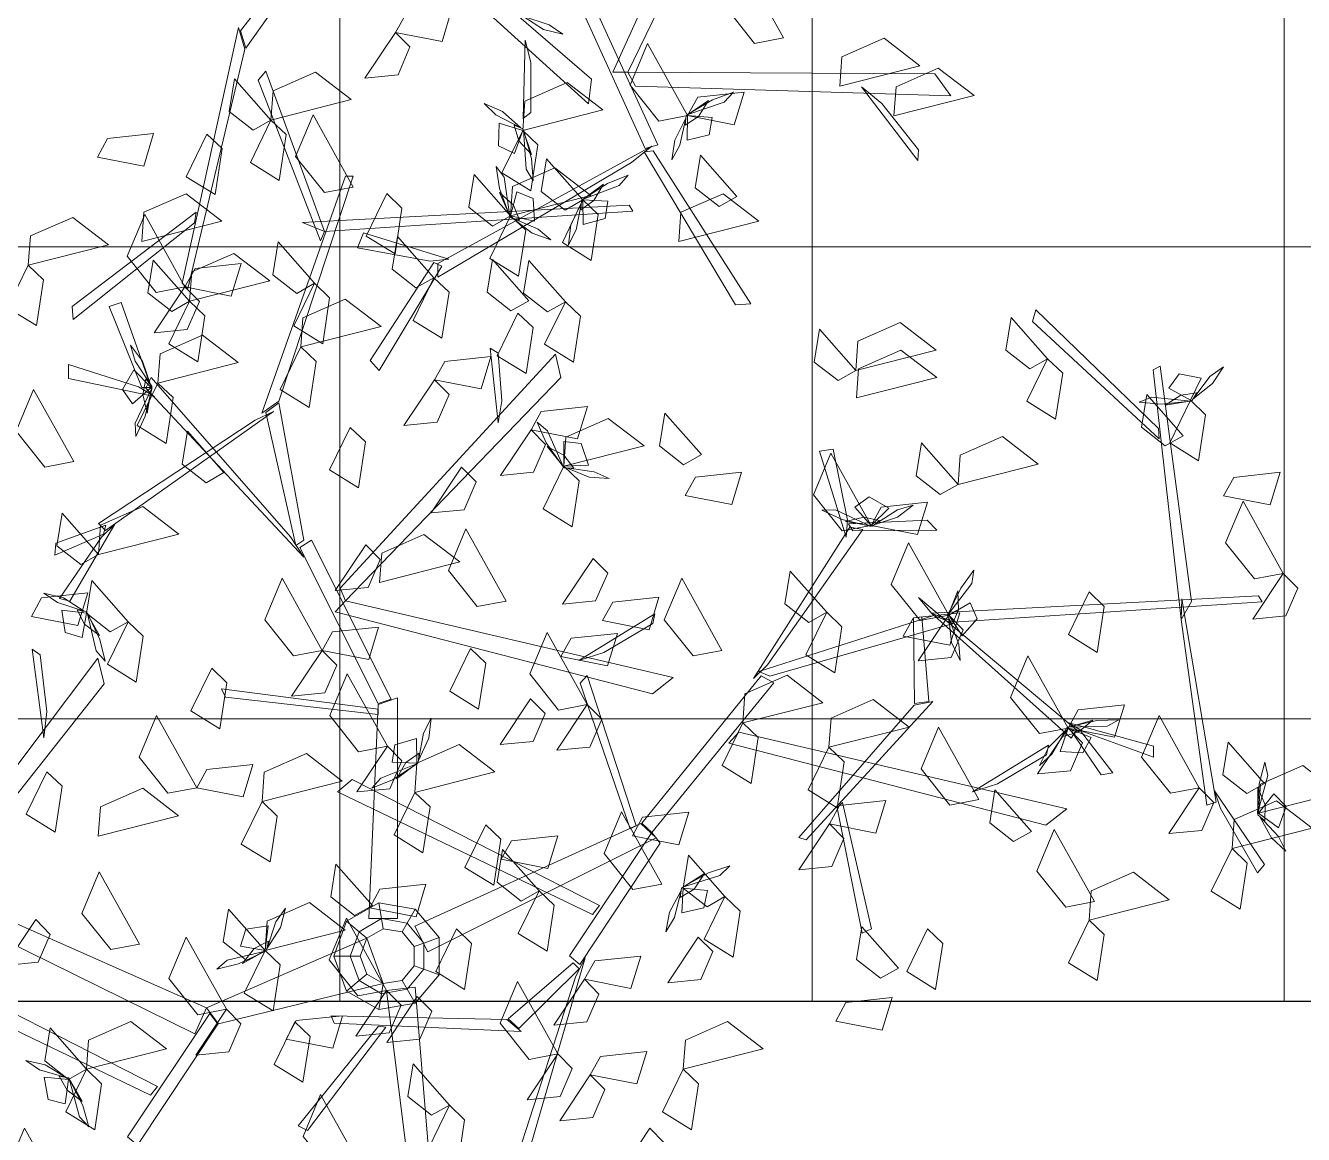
# Model space of a CAD drawing. Header units: inches. Extents: x 20.7 to 35, y 8 to 22.
# Drawn here: x 26.021 to 27.036, y 8.767 to 9.647 of the extents above; entities that cross this region are included whole.
import ezdxf

# ---------------------------------------------------------------- set-up
doc = ezdxf.new("R2010")
doc.units = ezdxf.units.IN
doc.header["$MEASUREMENT"] = 0
doc.layers.add('6', color=251, linetype='Continuous')
doc.layers.add('HATCH A1 1 50', color=9, linetype='Continuous', lineweight=0)
doc.layers.add('TREE 1AB 1 50', color=9, linetype='Continuous', lineweight=5, transparency=0.6)

msp = doc.modelspace()

# ---------------------------------------------------------------- hatches: boundary and pattern name
at = {"layer": 'HATCH A1 1 50'}
h = msp.add_hatch(dxfattribs=at)
h.set_pattern_fill('ANSI37', color=256, scale=3, angle=45, style=0)
h.set_pattern_definition([(90, (-176.9799, -4.40344), (-0.375, 6e-17), []), (180, (-176.9799, -4.40344), (-6e-17, -0.375), [])])
h.paths.add_polyline_path([(29.4196, 12.7596), (28.7196, 12.7596), (26.6196, 12.7596), (25.9196, 12.7596), (25.9196, 8.8726), (29.7196, 8.8726), (30.0196, 8.8726), (34.5696, 8.8726), (34.5696, 10.7596), (33.1068, 10.7596), (33.1068, 10.7096), (31.6038, 10.7096), (31.6038, 10.7596), (29.7196, 10.7596), (29.4196, 10.7596)])

# ---------------------------------------------------------------- linework, layer by layer
at = {"layer": '6'}
msp.add_line((25.9196, 8.8726), (29.7196, 8.8726), dxfattribs=at)
at = {"layer": 'TREE 1AB 1 50', "linetype": 'Continuous'}
for points in [[(26.4872, 9.6104, 0.1392), (26.5802, 9.8161, 0.2185), (26.6004, 9.8191, 0.224), (26.4991, 9.6104, 0.1419)], [(26.2838, 9.7659, 0.0836), (26.4701, 9.6048, 0.1457), (26.4678, 9.5853, 0.1519), (26.2806, 9.755, 0.087)], [(26.2524, 9.7215, 0.0971), (26.1915, 9.6432, 0.1757), (26.1957, 9.6295, 0.1802), (26.2552, 9.7137, 0.0994)], [(26.4478, 9.6924, 0.1246), (26.5127, 9.5499, 0.1482), (26.5229, 9.5527, 0.1508), (26.4565, 9.6979, 0.1267)], [(26.5997, 9.6333, 0.1203), (26.5768, 9.662, 0.1172), (26.5907, 9.695, 0.1191), (26.6226, 9.6377, 0.1234)], [(26.3226, 9.6566, 0.2169), (26.3593, 9.6606, 0.2193), (26.3515, 9.6348, 0.2039), (26.3146, 9.642, 0.2082)], [(26.432, 9.6443, 0.1529), (26.4474, 9.6405, 0.1491), (26.4366, 9.648, 0.1419), (26.4156, 9.6548, 0.144)], [(26.1898, 9.6458, 0.1763), (26.1451, 9.4427, 0.2658), (26.1496, 9.4385, 0.2652), (26.1948, 9.6288, 0.1798)], [(26.326, 9.6304, 0.1412), (26.3165, 9.6082, 0.1348), (26.2902, 9.6056, 0.1341), (26.3146, 9.642, 0.1446)], [(26.4175, 9.6357, 0.1308), (26.416, 9.5736, 0.165), (26.4219, 9.5784, 0.1628), (26.422, 9.6181, 0.1409)], [(26.5236, 9.5715, 0.2179), (26.5008, 9.6002, 0.2148), (26.5146, 9.6333, 0.2167), (26.5465, 9.5759, 0.2209)], [(26.669, 9.6225, 0.1924), (26.7026, 9.6373, 0.1894), (26.731, 9.6155, 0.1912), (26.6673, 9.5993, 0.1955)], [(26.712, 9.5988, 0.1924), (26.7456, 9.6136, 0.1894), (26.774, 9.5918, 0.1912), (26.7104, 9.5756, 0.1955)], [(26.2014, 9.5643, 0.1921), (26.1825, 9.5792, 0.1857), (26.1867, 9.6052, 0.185), (26.2156, 9.5724, 0.1955)], [(26.255, 9.4765, 0.2666), (26.2053, 9.604, 0.3304), (26.2115, 9.6113, 0.334), (26.2581, 9.4838, 0.2703)], [(26.2173, 9.5956, 0.1924), (26.2509, 9.6104, 0.1894), (26.2793, 9.5886, 0.1912), (26.2156, 9.5724, 0.1955)], [(26.4171, 9.5875, 0.1245), (26.4507, 9.6022, 0.1215), (26.4791, 9.5804, 0.1233), (26.4155, 9.5642, 0.1276)], [(26.4991, 9.6104, 0.1419), (26.7428, 9.609, 0.2067), (26.7556, 9.5916, 0.2108), (26.505, 9.5994, 0.144)], [(26.5663, 9.5885, 0.1511), (26.583, 9.5945, 0.1486), (26.5756, 9.5867, 0.1403), (26.546, 9.5764, 0.1452)], [(26.5546, 9.5905, 0.1533), (26.5913, 9.5945, 0.1556), (26.5834, 9.5687, 0.1402), (26.5465, 9.5759, 0.1446)], [(26.6847, 9.5987, 0.1897), (26.7294, 9.5403, 0.2178), (26.7298, 9.5488, 0.2166), (26.7007, 9.5855, 0.1985)], [(26.3995, 9.5792, 0.2802), (26.385, 9.5856, 0.2764), (26.3943, 9.5764, 0.2692), (26.4139, 9.5661, 0.2713)], [(26.5445, 9.5683, 0.1585), (26.5552, 9.5752, 0.1657), (26.5632, 9.5879, 0.1557), (26.5453, 9.5757, 0.1452)], [(26.2277, 9.5609, 0.183), (26.2221, 9.5244, 0.1853), (26.1992, 9.5386, 0.1699), (26.2156, 9.5724, 0.1743)], [(26.258, 9.5148, 0.2179), (26.2351, 9.5435, 0.2148), (26.249, 9.5765, 0.2167), (26.2809, 9.5192, 0.2209)], [(26.5363, 9.5565, 0.1529), (26.5339, 9.5409, 0.1491), (26.5404, 9.5523, 0.1419), (26.5451, 9.5739, 0.144)], [(26.5461, 9.5563, 0.1364), (26.5635, 9.5607, 0.131), (26.5661, 9.5745, 0.1358), (26.5465, 9.5759, 0.1446)], [(26.0857, 9.5576, 0.2769), (26.1224, 9.5616, 0.2793), (26.1146, 9.5358, 0.2639), (26.0777, 9.543, 0.2682)], [(26.1768, 9.5497, 0.2042), (26.1712, 9.5132, 0.2066), (26.1483, 9.5274, 0.1912), (26.1647, 9.5612, 0.1955)], [(26.3967, 9.5699, 0.2637), (26.3964, 9.5519, 0.2583), (26.4089, 9.5457, 0.2631), (26.4155, 9.5642, 0.2719)], [(26.4275, 9.5527, 0.2806), (26.422, 9.5162, 0.2829), (26.399, 9.5304, 0.2675), (26.4155, 9.5642, 0.2719)], [(26.4087, 9.5682, 0.2858), (26.4125, 9.556, 0.293), (26.4226, 9.545, 0.283), (26.4156, 9.5654, 0.2725)], [(26.4224, 9.5418, 0.2784), (26.4237, 9.5241, 0.2759), (26.4182, 9.5333, 0.2676), (26.4161, 9.5646, 0.2725)], [(26.5181, 9.5517, 0.1457), (26.348, 9.4584, 0.1805), (26.3481, 9.4477, 0.182), (26.502, 9.5386, 0.1496)], [(26.4492, 9.5008, 0.2133), (26.4303, 9.5156, 0.2069), (26.4345, 9.5417, 0.2062), (26.4634, 9.5089, 0.2167)], [(26.5121, 9.5471, 0.147), (26.5845, 9.4257, 0.2074), (26.5968, 9.4263, 0.2133), (26.5191, 9.5479, 0.1502)], [(26.5715, 9.5036, 0.3303), (26.5525, 9.5185, 0.3239), (26.5567, 9.5446, 0.3231), (26.5857, 9.5117, 0.3336)], [(26.3972, 9.5181, 0.202), (26.3945, 9.5356, 0.1995), (26.4007, 9.5269, 0.1912), (26.4052, 9.4959, 0.1961)], [(26.4075, 9.5196, 0.1924), (26.441, 9.5343, 0.1894), (26.4695, 9.5125, 0.1912), (26.4058, 9.4963, 0.1955)], [(26.2084, 9.3395, 0.1981), (26.2747, 9.5278, 0.2923), (26.2809, 9.5278, 0.2923), (26.2219, 9.349, 0.2029)], [(26.3916, 9.4882, 0.1921), (26.3727, 9.5031, 0.1857), (26.3769, 9.5291, 0.185), (26.4058, 9.4963, 0.1955)], [(26.4616, 9.5012, 0.1882), (26.4721, 9.5084, 0.1954), (26.4797, 9.5214, 0.1854), (26.4622, 9.5086, 0.1749)], [(26.4828, 9.5221, 0.1808), (26.4993, 9.5286, 0.1783), (26.4921, 9.5205, 0.17), (26.4629, 9.5094, 0.1749)], [(26.1146, 9.4991, 0.1924), (26.1482, 9.5138, 0.1894), (26.1766, 9.492, 0.1912), (26.113, 9.4758, 0.1955)], [(26.3196, 9.5025, 0.2302), (26.3141, 9.466, 0.2326), (26.2911, 9.4802, 0.2172), (26.3076, 9.514, 0.2215)], [(26.4129, 9.4929, 0.2094), (26.4081, 9.5047, 0.2166), (26.3972, 9.5149, 0.2066), (26.4058, 9.4951, 0.1961)], [(26.425, 9.4921, 0.1873), (26.4239, 9.5101, 0.1819), (26.4109, 9.5153, 0.1867), (26.4058, 9.4963, 0.1955)], [(26.5411, 9.4991, 0.1924), (26.5747, 9.5138, 0.1894), (26.6031, 9.492, 0.1912), (26.5395, 9.4758, 0.1955)], [(26.2405, 9.491, 0.2703), (26.5002, 9.5048, 0.3141), (26.503, 9.4999, 0.3127), (26.2581, 9.4838, 0.2703)], [(26.4755, 9.4973, 0.183), (26.4699, 9.4608, 0.1853), (26.447, 9.475, 0.1699), (26.4634, 9.5089, 0.1743)], [(26.4538, 9.4892, 0.1826), (26.452, 9.4734, 0.1788), (26.458, 9.4851, 0.1716), (26.4621, 9.5068, 0.1737)], [(26.4636, 9.4893, 0.1661), (26.4809, 9.4942, 0.1607), (26.483, 9.508, 0.1655), (26.4634, 9.5089, 0.1743)], [(26.0245, 9.4803, 0.2609), (26.0581, 9.4951, 0.2578), (26.0865, 9.4733, 0.2597), (26.0228, 9.4571, 0.264)], [(26.1561, 9.4991, 0.2416), (26.0578, 9.4244, 0.3118), (26.0586, 9.4141, 0.3149), (26.1548, 9.4908, 0.245)], [(26.1243, 9.4355, 0.1415), (26.1014, 9.4642, 0.1384), (26.1153, 9.4973, 0.1403), (26.1472, 9.4399, 0.1446)], [(26.4179, 9.4848, 0.2042), (26.4123, 9.4483, 0.2066), (26.3894, 9.4625, 0.1912), (26.4058, 9.4963, 0.1955)], [(26.4229, 9.4826, 0.2039), (26.4379, 9.4773, 0.2), (26.4279, 9.4858, 0.1928), (26.4075, 9.4945, 0.195)], [(26.3569, 9.4618, 0.1802), (26.2891, 9.4828, 0.1728), (26.2844, 9.471, 0.1751), (26.3421, 9.4602, 0.1799)], [(26.3307, 9.439, 0.1921), (26.3118, 9.4539, 0.1857), (26.316, 9.48, 0.185), (26.3449, 9.4471, 0.1955)], [(26.236, 9.4347, 0.1921), (26.217, 9.4495, 0.1857), (26.2212, 9.4756, 0.185), (26.2502, 9.4428, 0.1955)], [(26.1368, 9.4203, 0.2685), (26.1178, 9.4352, 0.2621), (26.122, 9.4612, 0.2614), (26.151, 9.4284, 0.2719)], [(26.1526, 9.4517, 0.1924), (26.1862, 9.4664, 0.1894), (26.2146, 9.4446, 0.1912), (26.151, 9.4284, 0.1955)], [(26.3449, 9.4593, 0.1803), (26.2943, 9.3815, 0.2266), (26.3015, 9.3735, 0.2282), (26.3514, 9.4564, 0.1799)], [(26.4061, 9.4208, 0.3303), (26.3872, 9.4357, 0.3239), (26.3914, 9.4617, 0.3231), (26.4203, 9.4289, 0.3336)], [(26.4352, 9.42, 0.2893), (26.4162, 9.4349, 0.2829), (26.4204, 9.4609, 0.2821), (26.4494, 9.4281, 0.2926)], [(26.0349, 9.4456, 0.2939), (26.0293, 9.4091, 0.2963), (26.0064, 9.4233, 0.2809), (26.0228, 9.4571, 0.2852)], [(26.1553, 9.4545, 0.1533), (26.192, 9.4585, 0.1556), (26.1841, 9.4326, 0.1402), (26.1472, 9.4399, 0.1446)], [(26.1587, 9.4282, 0.1412), (26.1491, 9.4061, 0.1348), (26.1229, 9.4035, 0.1341), (26.1472, 9.4399, 0.1446)], [(26.2622, 9.4312, 0.2678), (26.2567, 9.3947, 0.2702), (26.2337, 9.4089, 0.2548), (26.2502, 9.4428, 0.2591)], [(26.357, 9.4356, 0.2042), (26.3514, 9.3991, 0.2066), (26.3285, 9.4133, 0.1912), (26.3449, 9.4471, 0.1955)], [(26.241, 9.4154, 0.2688), (26.2746, 9.4302, 0.2657), (26.303, 9.4084, 0.2676), (26.2393, 9.3922, 0.2719)], [(26.1131, 9.36, 0.167), (26.0872, 9.4242, 0.2227), (26.0965, 9.4274, 0.2254), (26.1203, 9.36, 0.167)], [(26.1631, 9.4169, 0.2806), (26.1575, 9.3804, 0.2829), (26.1345, 9.3946, 0.2675), (26.151, 9.4284, 0.2719)], [(26.4237, 9.4075, 0.183), (26.4182, 9.371, 0.1853), (26.3952, 9.3852, 0.1699), (26.4117, 9.4191, 0.1743)], [(26.4614, 9.4166, 0.2504), (26.4559, 9.3801, 0.2528), (26.4329, 9.3943, 0.2374), (26.4494, 9.4281, 0.2417)], [(26.9209, 9.3193, 0.204), (26.8205, 9.4124, 0.2678), (26.823, 9.4217, 0.2714), (26.9205, 9.3273, 0.2077)], [(26.6818, 9.3967, 0.2136), (26.7154, 9.4115, 0.2106), (26.7438, 9.3896, 0.2124), (26.6802, 9.3735, 0.2167)], [(26.8182, 9.3747, 0.1709), (26.7992, 9.3896, 0.1645), (26.8034, 9.4156, 0.1638), (26.8324, 9.3828, 0.1743)], [(26.1275, 9.3867, 0.2136), (26.1611, 9.4015, 0.2106), (26.1895, 9.3797, 0.2124), (26.1258, 9.3635, 0.2167)], [(26.666, 9.3654, 0.2133), (26.647, 9.3802, 0.2069), (26.6512, 9.4063, 0.2062), (26.6802, 9.3735, 0.2167)], [(26.1136, 9.3809, 0.1754), (26.1041, 9.3935, 0.1716), (26.1077, 9.3809, 0.1644), (26.1199, 9.3624, 0.1665)], [(26.2514, 9.3806, 0.2254), (26.2458, 9.3442, 0.2278), (26.2229, 9.3584, 0.2124), (26.2393, 9.3922, 0.2167)], [(26.3959, 9.332, 0.1557), (26.3897, 9.3913, 0.191), (26.3959, 9.3873, 0.1886), (26.399, 9.3493, 0.166)], [(26.6823, 9.3749, 0.3306), (26.7159, 9.3897, 0.3275), (26.7443, 9.3678, 0.3294), (26.6807, 9.3517, 0.3336)], [(26.123, 9.3528, 0.1666), (26.0549, 9.3671, 0.1564), (26.0549, 9.3781, 0.1603), (26.1104, 9.3606, 0.1665)], [(26.2747, 9.1905, 0.1082), (26.4457, 9.3678, 0.1703), (26.4415, 9.3865, 0.1769), (26.2706, 9.2006, 0.1118)], [(26.3536, 9.3807, 0.3184), (26.3903, 9.3847, 0.3207), (26.3824, 9.3589, 0.3054), (26.3455, 9.3661, 0.3097)], [(26.8444, 9.3713, 0.2042), (26.8388, 9.3348, 0.2066), (26.8159, 9.349, 0.1912), (26.8324, 9.3828, 0.1955)], [(26.1067, 9.374, 0.1589), (26.0976, 9.3585, 0.1535), (26.1056, 9.347, 0.1583), (26.1203, 9.36, 0.167)], [(26.2416, 9.2253, 0.1204), (26.1162, 9.3594, 0.1673), (26.1203, 9.3678, 0.1703), (26.2312, 9.2414, 0.126)], [(26.9386, 9.1757, 0.1355), (26.9162, 9.3741, 0.2297), (26.9218, 9.3768, 0.2297), (26.9466, 9.1901, 0.1403)], [(26.9545, 9.3674, 0.1873), (26.9368, 9.3707, 0.1819), (26.9287, 9.3593, 0.1867), (26.9458, 9.3498, 0.1955)], [(26.9633, 9.3631, 0.2039), (26.972, 9.3763, 0.2), (26.9613, 9.3686, 0.1928), (26.948, 9.351, 0.195)], [(26.0361, 9.2967, 0.2524), (26.0132, 9.3254, 0.2494), (26.027, 9.3584, 0.2512), (26.059, 9.3011, 0.2555)], [(26.1156, 9.3371, 0.1736), (26.1082, 9.321, 0.171), (26.1078, 9.3317, 0.1628), (26.1211, 9.36, 0.1677)], [(26.1379, 9.352, 0.2593), (26.1323, 9.3155, 0.2617), (26.1094, 9.3297, 0.2463), (26.1258, 9.3635, 0.2507)], [(26.1163, 9.3668, 0.181), (26.1138, 9.3543, 0.1882), (26.1173, 9.3397, 0.1782), (26.121, 9.3611, 0.1677)], [(26.357, 9.3545, 0.3063), (26.3475, 9.3323, 0.2999), (26.3212, 9.3297, 0.2992), (26.3455, 9.3661, 0.3097)], [(26.2353, 9.2344, 0.1223), (26.2115, 9.3402, 0.1978), (26.2219, 9.3479, 0.2034), (26.2416, 9.2386, 0.1253)], [(26.9226, 9.3466, 0.202), (26.905, 9.3482, 0.1995), (26.915, 9.3522, 0.1912), (26.9461, 9.3491, 0.1961)], [(26.9259, 9.3135, 0.2412), (26.907, 9.3284, 0.2348), (26.9112, 9.3545, 0.234), (26.9401, 9.3216, 0.2445)], [(26.9509, 9.3558, 0.2094), (26.9383, 9.354, 0.2166), (26.9257, 9.3459, 0.2066), (26.947, 9.3495, 0.1961)], [(26.9579, 9.3382, 0.2042), (26.9523, 9.3017, 0.2066), (26.9294, 9.316, 0.1912), (26.9458, 9.3498, 0.1955)], [(26.2177, 9.3408, 0.1954), (26.0841, 9.2463, 0.2581), (26.0787, 9.252, 0.262), (26.2029, 9.334, 0.2029)], [(26.4303, 9.341, 0.1533), (26.467, 9.345, 0.1556), (26.4591, 9.3191, 0.1402), (26.4222, 9.3264, 0.1446)], [(26.5432, 9.2986, 0.2685), (26.5242, 9.3135, 0.2621), (26.5284, 9.3396, 0.2614), (26.5574, 9.3067, 0.2719)], [(26.2906, 9.3168, 0.3395), (26.285, 9.2803, 0.3419), (26.2621, 9.2945, 0.3265), (26.2785, 9.3283, 0.3308)], [(26.4341, 9.3161, 0.2784), (26.4269, 9.3323, 0.2759), (26.4352, 9.3255, 0.2676), (26.4478, 9.2968, 0.2725)], [(26.4499, 9.3206, 0.2688), (26.4835, 9.3354, 0.2657), (26.5119, 9.3136, 0.2676), (26.4482, 9.2974, 0.2719)], [(26.164, 9.2843, 0.2133), (26.1451, 9.2992, 0.2069), (26.1492, 9.3252, 0.2062), (26.1782, 9.2924, 0.2167)], [(26.4337, 9.3148, 0.1412), (26.4241, 9.2926, 0.1348), (26.3979, 9.29, 0.1341), (26.4222, 9.3264, 0.1446)], [(26.7629, 9.3063, 0.2136), (26.7965, 9.3211, 0.2106), (26.8249, 9.2992, 0.2124), (26.7613, 9.283, 0.2167)], [(26.456, 9.296, 0.2858), (26.4482, 9.3061, 0.293), (26.435, 9.313, 0.283), (26.4486, 9.2962, 0.2725)], [(26.4678, 9.2984, 0.2637), (26.462, 9.3155, 0.2583), (26.4481, 9.317, 0.2631), (26.4482, 9.2974, 0.2719)], [(26.6693, 9.246, 0.1203), (26.6464, 9.2746, 0.1172), (26.6603, 9.3077, 0.1191), (26.6922, 9.2503, 0.1234)], [(26.6724, 9.2412, 0.1033), (26.6513, 9.3093, 0.1099), (26.6622, 9.3111, 0.1138), (26.6735, 9.2547, 0.1063)], [(26.7471, 9.2749, 0.1709), (26.7281, 9.2898, 0.1645), (26.7323, 9.3159, 0.1638), (26.7613, 9.283, 0.1743)], [(26.4603, 9.2859, 0.2806), (26.4547, 9.2494, 0.2829), (26.4318, 9.2636, 0.2675), (26.4482, 9.2974, 0.2719)], [(26.3785, 9.2851, 0.1885), (26.3689, 9.2629, 0.1821), (26.3427, 9.2603, 0.1813), (26.367, 9.2967, 0.1918)], [(26.4684, 9.2887, 0.2802), (26.4842, 9.2876, 0.2764), (26.4723, 9.2931, 0.2692), (26.4503, 9.2961, 0.2713)], [(26.5527, 9.2888, 0.0425), (26.5894, 9.2928, 0.0449), (26.5815, 9.267, 0.0295), (26.5446, 9.2742, 0.0338)], [(26.9803, 9.2886, 0.1533), (27.017, 9.2926, 0.1556), (27.0091, 9.2668, 0.1402), (26.9722, 9.274, 0.1446)], [(26.7063, 9.264, 0.1152), (26.6907, 9.273, 0.1098), (26.6792, 9.265, 0.1146), (26.6922, 9.2503, 0.1234)], [(26.7003, 9.2649, 0.132), (26.737, 9.2689, 0.1344), (26.7291, 9.2431, 0.119), (26.6922, 9.2503, 0.1234)], [(26.7131, 9.257, 0.1317), (26.7257, 9.2666, 0.1279), (26.7131, 9.2629, 0.1207), (26.6947, 9.2508, 0.1228)], [(26.9967, 9.2079, 0.1415), (26.9738, 9.2366, 0.1384), (26.9877, 9.2697, 0.1403), (27.0196, 9.2123, 0.1446)], [(26.0645, 9.2193, 0.3303), (26.0455, 9.2342, 0.3239), (26.0497, 9.2602, 0.3231), (26.0787, 9.2274, 0.3336)], [(26.0803, 9.2506, 0.3306), (26.1139, 9.2654, 0.3275), (26.1423, 9.2436, 0.3294), (26.0787, 9.2274, 0.3336)], [(26.6693, 9.2551, 0.1299), (26.6532, 9.2625, 0.1274), (26.6639, 9.2629, 0.1191), (26.6922, 9.2496, 0.124)], [(26.699, 9.2544, 0.1373), (26.6865, 9.2569, 0.1445), (26.672, 9.2534, 0.1345), (26.6933, 9.2497, 0.124)], [(26.0826, 9.2435, 0.2579), (26.0438, 9.2268, 0.3199), (26.0446, 9.2363, 0.3229), (26.0844, 9.2505, 0.2579)], [(26.0916, 9.2514, 0.2565), (26.0559, 9.1903, 0.2485), (26.0475, 9.1925, 0.2537), (26.0811, 9.241, 0.2574)], [(26.3794, 9.1859, 0.3066), (26.3565, 9.2146, 0.3035), (26.3704, 9.2477, 0.3054), (26.4023, 9.1903, 0.3097)], [(26.5987, 9.1289, 0.0311), (26.6753, 9.2489, 0.1057), (26.6856, 9.2471, 0.1077), (26.61, 9.1397, 0.039)], [(26.6744, 9.2518, 0.1061), (26.7367, 9.2547, 0.1638), (26.7444, 9.2466, 0.1642), (26.6776, 9.2462, 0.1045)], [(26.3006, 9.109, 0.0797), (26.2385, 9.2329, 0.1231), (26.2478, 9.2388, 0.1252), (26.311, 9.1124, 0.0809)], [(26.3035, 9.2285, 0.2609), (26.3371, 9.2433, 0.2578), (26.3655, 9.2214, 0.2597), (26.3018, 9.2052, 0.264)], [(26.7311, 9.1749, 0.1415), (26.7082, 9.2035, 0.1384), (26.722, 9.2366, 0.1403), (26.754, 9.1792, 0.1446)], [(26.3024, 9.2233, 0.1885), (26.2929, 9.2012, 0.1821), (26.2666, 9.1986, 0.1813), (26.2909, 9.235, 0.1918)], [(26.483, 9.2126, 0.0811), (26.4734, 9.1904, 0.0747), (26.4472, 9.1878, 0.074), (26.4715, 9.2242, 0.0845)], [(26.0879, 9.1658, 0.2133), (26.069, 9.1807, 0.2069), (26.0732, 9.2067, 0.2062), (26.1021, 9.1739, 0.2167)], [(26.2334, 9.1468, 0.1415), (26.2106, 9.1755, 0.1384), (26.2244, 9.2085, 0.1403), (26.2563, 9.1512, 0.1446)], [(26.5509, 9.1468, 0.1627), (26.528, 9.1755, 0.1597), (26.5418, 9.2085, 0.1615), (26.5737, 9.1512, 0.1658)], [(26.6428, 9.1733, 0.3303), (26.6238, 9.1882, 0.3239), (26.628, 9.2142, 0.3231), (26.657, 9.1814, 0.3336)], [(26.7634, 9.2007, 0.1511), (26.7739, 9.2149, 0.1486), (26.7721, 9.2043, 0.1403), (26.7532, 9.1794, 0.1452)], [(27.0311, 9.2006, 0.1412), (27.0215, 9.1785, 0.1348), (26.9953, 9.1759, 0.1341), (27.0196, 9.2123, 0.1446)], [(26.0333, 9.1928, 0.2005), (26.07, 9.1968, 0.2029), (26.0622, 9.171, 0.1875), (26.0253, 9.1782, 0.1918)], [(26.0507, 9.1928, 0.2153), (26.0353, 9.1967, 0.2115), (26.0461, 9.1891, 0.2043), (26.0671, 9.1823, 0.2064)], [(26.7565, 9.1718, 0.1585), (26.7616, 9.1835, 0.1657), (26.7611, 9.1984, 0.1557), (26.7531, 9.1783, 0.1452)], [(26.8774, 9.1861, 0.2254), (26.8719, 9.1496, 0.2278), (26.8489, 9.1638, 0.2124), (26.8654, 9.1976, 0.2167)], [(26.2665, 9.1817, 0.1056), (26.5185, 9.1166, 0.1513), (26.5351, 9.1295, 0.1562), (26.2747, 9.1905, 0.1082)], [(26.487, 9.1895, 0.2084), (26.5237, 9.1934, 0.2108), (26.5159, 9.1676, 0.1954), (26.479, 9.1749, 0.1997)], [(26.7299, 9.1933, 0.0866), (26.8553, 9.0881, 0.1493), (26.8512, 9.0814, 0.1533), (26.7403, 9.1806, 0.0942)], [(26.7403, 9.1806, 0.0942), (27, 9.1944, 0.138), (27.0028, 9.1896, 0.1366), (26.7579, 9.1735, 0.0941)], [(26.7645, 9.1627, 0.1364), (26.7765, 9.1761, 0.131), (26.771, 9.1889, 0.1358), (26.754, 9.1792, 0.1446)], [(26.9389, 9.192, 0.128), (26.9664, 9.0307, 0.1907), (26.9589, 9.0283, 0.1946), (26.9386, 9.1757, 0.1355)], [(26.0495, 9.1831, 0.1988), (26.0522, 9.1653, 0.1934), (26.0656, 9.1614, 0.1982), (26.069, 9.1807, 0.2069)], [(26.0616, 9.1835, 0.2209), (26.0674, 9.1721, 0.2281), (26.0793, 9.163, 0.2181), (26.0688, 9.1819, 0.2076)], [(26.0796, 9.1598, 0.2135), (26.0838, 9.1426, 0.2109), (26.0768, 9.1507, 0.2027), (26.0695, 9.1812, 0.2076)], [(26.4601, 9.143, 0.14), (26.5205, 9.1802, 0.1697), (26.519, 9.1725, 0.1677), (26.48, 9.1495, 0.1487)], [(26.6031, 9.1345, 0.0354), (26.742, 9.1788, 0.0932), (26.7575, 9.1726, 0.0947), (26.6118, 9.1307, 0.0361)], [(26.669, 9.1699, 0.3423), (26.6635, 9.1334, 0.3447), (26.6405, 9.1476, 0.3293), (26.657, 9.1814, 0.3336)], [(26.7259, 9.1771, 0.0932), (26.7626, 9.181, 0.0955), (26.7547, 9.1552, 0.0801), (26.7178, 9.1625, 0.0845)], [(26.7326, 9.1777, 0.0897), (26.738, 9.1105, 0.1764), (26.7268, 9.109, 0.1827), (26.7259, 9.1771, 0.0932)], [(26.7654, 9.1676, 0.1412), (26.7559, 9.1454, 0.1348), (26.7296, 9.1428, 0.1341), (26.754, 9.1792, 0.1446)], [(26.7562, 9.1574, 0.1529), (26.763, 9.1431, 0.1491), (26.762, 9.1562, 0.1419), (26.7539, 9.1768, 0.144)], [(26.1142, 9.1624, 0.2254), (26.1086, 9.1259, 0.2278), (26.0857, 9.1401, 0.2124), (26.1021, 9.1739, 0.2167)], [(26.2644, 9.1658, 0.2169), (26.3011, 9.1697, 0.2193), (26.2932, 9.1439, 0.2039), (26.2563, 9.1512, 0.2082)], [(26.4439, 9.1038, 0.2636), (26.4211, 9.1325, 0.2605), (26.4349, 9.1655, 0.2624), (26.4668, 9.1082, 0.2666)], [(26.454, 9.1608, 0.1745), (26.4907, 9.1647, 0.1768), (26.4828, 9.1389, 0.1615), (26.4459, 9.1462, 0.1658)], [(25.9216, 8.9203, 0.2569), (26.0831, 9.1245, 0.3027), (26.078, 9.1449, 0.3075), (25.917, 8.9314, 0.2595)], [(26.0353, 9.0818, 0.2913), (26.0258, 9.1521, 0.321), (26.0322, 9.1476, 0.319), (26.0375, 9.1025, 0.3)], [(26.2678, 9.1395, 0.1412), (26.2583, 9.1174, 0.1348), (26.232, 9.1148, 0.1341), (26.2563, 9.1512, 0.1446)], [(26.3861, 9.1411, 0.3423), (26.3805, 9.1046, 0.3447), (26.3576, 9.1188, 0.3293), (26.374, 9.1526, 0.3336)], [(26.8259, 9.0851, 0.1415), (26.803, 9.1137, 0.1384), (26.8168, 9.1468, 0.1403), (26.8487, 9.0894, 0.1446)], [(26.1805, 9.1254, 0.3423), (26.175, 9.0889, 0.3447), (26.152, 9.1031, 0.3293), (26.1685, 9.137, 0.3336)], [(26.2852, 9.0707, 0.2179), (26.2623, 9.0994, 0.2148), (26.2762, 9.1325, 0.2167), (26.3081, 9.0751, 0.2209)], [(26.5009, 9.0095, -0.0016), (26.4611, 9.1251, 0.004), (26.4666, 9.1313, 0.0067), (26.5055, 9.0117, 0.0001)], [(26.51, 9.014, 0.0019), (26.6048, 9.1309, 0.0339), (26.6149, 9.1255, 0.0354), (26.518, 9.0064, 0.0028)], [(26.592, 9.1167, 0.1924), (26.6256, 9.1315, 0.1894), (26.654, 9.1096, 0.1912), (26.5904, 9.0935, 0.1955)], [(26.3006, 9.1002, 0.0753), (26.1794, 9.1141, 0.0823), (26.1763, 9.1207, 0.0856), (26.3006, 9.1046, 0.0775)], [(26.2934, 8.9383, -0.0057), (26.3006, 9.1083, 0.0793), (26.3162, 9.1134, 0.0819), (26.3162, 8.9383, -0.0057)], [(26.4333, 9.1011, -0.0077), (26.4237, 9.0789, -0.0141), (26.3975, 9.0763, -0.0149), (26.4218, 9.1127, -0.0044)], [(26.4783, 9.0965, 0.276), (26.4688, 9.0744, 0.2696), (26.4425, 9.0718, 0.2689), (26.4668, 9.1082, 0.2794)], [(26.7412, 9.1105, 0.1766), (26.6407, 9.0008, 0.2919), (26.6347, 9.0026, 0.2919), (26.7264, 9.1077, 0.1824)], [(26.6604, 9.0974, 0.2508), (26.6939, 9.1122, 0.2478), (26.7224, 9.0903, 0.2496), (26.6587, 9.0742, 0.2539)], [(26.8568, 9.104, 0.132), (26.8935, 9.108, 0.1344), (26.8856, 9.0822, 0.119), (26.8487, 9.0894, 0.1234)], [(26.1337, 9.0377, 0.1627), (26.1108, 9.0664, 0.1597), (26.1246, 9.0994, 0.1615), (26.1566, 9.042, 0.1658)], [(26.341, 9.0814, 0.3389), (26.3427, 9.0972, 0.3351), (26.3367, 9.0855, 0.3279), (26.3328, 9.0637, 0.33)], [(26.8445, 9.0828, 0.1585), (26.8568, 9.0861, 0.1657), (26.8682, 9.0958, 0.1557), (26.8475, 9.0896, 0.1452)], [(26.8714, 9.0955, 0.1511), (26.8891, 9.0961, 0.1486), (26.8797, 9.0909, 0.1403), (26.8484, 9.0901, 0.1452)], [(26.8485, 9.094, 0.1478), (26.9166, 9.075, 0.1398), (26.9166, 9.0663, 0.1449), (26.8611, 9.0864, 0.1487)], [(26.93, 9.0377, 0.1627), (26.9071, 9.0664, 0.1597), (26.921, 9.0994, 0.1615), (26.9529, 9.042, 0.1658)], [(26.6024, 9.0819, 0.2042), (26.5969, 9.0454, 0.2066), (26.5739, 9.0597, 0.1912), (26.5904, 9.0935, 0.1955)], [(26.5791, 9.0775, 0.0229), (26.831, 9.0124, 0.0687), (26.8477, 9.0253, 0.0735), (26.5873, 9.0862, 0.0256)], [(26.7548, 9.0283, 0.2179), (26.7319, 9.057, 0.2148), (26.7457, 9.0901, 0.2167), (26.7777, 9.0327, 0.2209)], [(26.8602, 9.0778, 0.1412), (26.8507, 9.0556, 0.1348), (26.8244, 9.053, 0.1341), (26.8487, 9.0894, 0.1446)], [(26.8331, 9.0741, 0.1529), (26.8261, 9.0598, 0.1491), (26.8358, 9.0688, 0.1419), (26.8468, 9.0879, 0.144)], [(26.8424, 9.0709, 0.1364), (26.8603, 9.0698, 0.131), (26.867, 9.0821, 0.1358), (26.8487, 9.0894, 0.1446)], [(26.8584, 9.0873, 0.1491), (26.8843, 9.054, 0.2112), (26.875, 9.0524, 0.2142), (26.8512, 9.0873, 0.1491)], [(26.3196, 9.0634, 0.0733), (26.31, 9.0413, 0.0669), (26.2838, 9.0387, 0.0662), (26.3081, 9.0751, 0.0767)], [(26.3312, 9.0813, 0.3224), (26.3139, 9.0762, 0.317), (26.3118, 9.0624, 0.3218), (26.3314, 9.0617, 0.3306)], [(26.3314, 9.0617, 0.3306), (26.365, 9.0765, 0.3275), (26.3934, 9.0546, 0.3294), (26.3298, 9.0384, 0.3336)], [(26.6708, 9.0626, 0.2626), (26.6652, 9.0261, 0.265), (26.6423, 9.0403, 0.2496), (26.6587, 9.0742, 0.2539)], [(26.7727, 9.0388, 0.0574), (26.8331, 9.0759, 0.087), (26.8316, 9.0682, 0.085), (26.7925, 9.0452, 0.066)], [(26.9906, 9.0374, 0.2505), (26.9716, 9.0522, 0.2441), (26.9758, 9.0783, 0.2434), (27.0048, 9.0455, 0.2539)], [(26.2101, 9.0544, 0.2721), (26.2437, 9.0692, 0.269), (26.2721, 9.0473, 0.2708), (26.2085, 9.0311, 0.2751)], [(26.3332, 9.0694, 0.3445), (26.3228, 9.062, 0.3517), (26.3153, 9.0491, 0.3417), (26.3326, 9.062, 0.3312)], [(26.0497, 9.0433, 0.2838), (26.0441, 9.0068, 0.2862), (26.0212, 9.021, 0.2708), (26.0376, 9.0548, 0.2751)], [(26.1646, 9.0566, 0.0642), (26.2013, 9.0606, 0.0665), (26.1935, 9.0348, 0.0511), (26.1566, 9.042, 0.0555)], [(26.3122, 9.0483, 0.3371), (26.2957, 9.0418, 0.3346), (26.3028, 9.0498, 0.3263), (26.332, 9.0612, 0.3312)], [(27.0005, 9.0452, 0.2604), (27.005, 9.0624, 0.2579), (27.0073, 9.0518, 0.2496), (26.9991, 9.0216, 0.2546)], [(27.0015, 9.045, 0.2508), (27.035, 9.0598, 0.2478), (27.0635, 9.0379, 0.2496), (26.9998, 9.0218, 0.2539)], [(26.4766, 8.9485, 0.0393), (26.2802, 9.0485, 0.1223), (26.2685, 9.0388, 0.131), (26.471, 8.9415, 0.0441)], [(26.0801, 9.0269, 0.1924), (26.1137, 9.0417, 0.1894), (26.1421, 9.0198, 0.1912), (26.0784, 9.0037, 0.1955)], [(26.3419, 9.0269, 0.3423), (26.3363, 8.9904, 0.3447), (26.3134, 9.0046, 0.3293), (26.3298, 9.0384, 0.3336)], [(26.8054, 8.9993, 0.2505), (26.7864, 9.0142, 0.2441), (26.7906, 9.0403, 0.2434), (26.8196, 9.0074, 0.2539)], [(26.9643, 9.0304, 0.1412), (26.9548, 9.0082, 0.1348), (26.9286, 9.0056, 0.1341), (26.9529, 9.042, 0.1446)], [(26.965, 9.0396, 0.1891), (27.0047, 8.981, 0.1811), (26.9991, 8.9744, 0.1863), (26.9698, 9.0257, 0.19)], [(27.005, 9.0158, 0.2679), (27.0053, 9.0285, 0.275), (26.9993, 9.0423, 0.265), (26.9994, 9.0206, 0.2545)], [(27.0158, 9.0103, 0.2457), (27.0219, 9.0273, 0.2404), (27.012, 9.0371, 0.2451), (26.9998, 9.0218, 0.2539)], [(26.2205, 9.0196, 0.2414), (26.215, 8.9831, 0.2438), (26.192, 8.9973, 0.2284), (26.2085, 9.0311, 0.2327)], [(26.5031, 8.9612, -0.0287), (26.4802, 8.9899, -0.0317), (26.494, 9.0229, -0.0299), (26.5259, 8.9655, -0.0256)], [(26.6672, 9.0279, 0.1745), (26.7039, 9.0319, 0.1768), (26.6961, 9.0061, 0.1615), (26.6592, 9.0133, 0.1658)], [(26.6696, 9.0303, 0.2605), (26.6925, 8.9299, 0.3385), (26.6851, 8.9266, 0.343), (26.6652, 9.0261, 0.265)], [(26.9805, 9.0169, 0.1924), (27.0141, 9.0317, 0.1894), (27.0425, 9.0099, 0.1912), (26.9789, 8.9937, 0.1955)], [(26.3299, 8.9321, -0.0673), (26.5093, 9.0136, 0.0016), (26.5215, 9.0024, 0.0037), (26.3401, 8.9117, -0.0673)], [(26.3981, 9.0011, 0.0552), (26.3926, 8.9646, 0.0576), (26.3696, 8.9788, 0.0422), (26.3861, 9.0126, 0.0465)], [(26.5107, 9.0186, 0.132), (26.5474, 9.0226, 0.1344), (26.5396, 8.9967, 0.119), (26.5027, 9.004, 0.1234)], [(26.6706, 9.0017, 0.2049), (26.6611, 8.9796, 0.1985), (26.6349, 8.9769, 0.1977), (26.6592, 9.0133, 0.2082)], [(27.0101, 9.0024, 0.2623), (27.0217, 8.9916, 0.2585), (27.0159, 9.0034, 0.2512), (27.0007, 9.0195, 0.2534)], [(26.4066, 8.9999, 0.1745), (26.4433, 9.0039, 0.1768), (26.4354, 8.978, 0.1615), (26.3985, 8.9853, 0.1658)], [(26.5246, 8.998, 0.0012), (26.4609, 8.9018, 0.0592), (26.4528, 8.9085, 0.0619), (26.518, 9.0064, 0.0028)], [(26.8468, 8.9473, 0.2763), (26.8239, 8.9759, 0.2732), (26.8377, 9.009, 0.2751), (26.8697, 8.9516, 0.2794)], [(26.4143, 8.9521, 0.0432), (26.3953, 8.967, 0.0368), (26.3995, 8.9931, 0.036), (26.4285, 8.9602, 0.0465)], [(26.9909, 8.9822, 0.2042), (26.9854, 8.9457, 0.2066), (26.9624, 8.9599, 0.1912), (26.9789, 8.9937, 0.1955)], [(26.5619, 8.9475, 0.1709), (26.5429, 8.9624, 0.1645), (26.5471, 8.9885, 0.1638), (26.5761, 8.9556, 0.1743)], [(26.0883, 8.9136, 0.21), (26.0654, 8.9423, 0.2069), (26.0792, 8.9753, 0.2088), (26.1111, 8.9179, 0.2131)], [(26.2819, 8.9405, 0.3303), (26.263, 8.9554, 0.3239), (26.2672, 8.9815, 0.3231), (26.2961, 8.9486, 0.3336)], [(26.5407, 8.9549, 0.1785), (26.5516, 8.9615, 0.1856), (26.5599, 8.9739, 0.1757), (26.5417, 8.9622, 0.1652)], [(26.563, 8.9745, 0.171), (26.5799, 8.98, 0.1685), (26.5722, 8.9724, 0.1602), (26.5424, 8.963, 0.1652)], [(26.867, 8.9602, 0.2561), (26.9006, 8.975, 0.253), (26.929, 8.9531, 0.2549), (26.8654, 8.9369, 0.2591)], [(26.302, 8.9614, 0.0043), (26.3387, 8.9654, 0.0067), (26.3309, 8.9396, -0.0087), (26.294, 8.9468, -0.0044)], [(26.5419, 8.9428, 0.1564), (26.5595, 8.9468, 0.151), (26.5624, 8.9604, 0.1558), (26.5429, 8.9624, 0.1645)], [(26.4405, 8.9487, 0.0552), (26.435, 8.9122, 0.0576), (26.412, 8.9264, 0.0422), (26.4285, 8.9602, 0.0465)], [(26.5321, 8.9433, 0.1729), (26.5293, 8.9277, 0.1691), (26.5361, 8.939, 0.1618), (26.5414, 8.9605, 0.164)], [(26.5881, 8.9441, 0.3018), (26.5826, 8.9076, 0.3041), (26.5596, 8.9218, 0.2888), (26.5761, 8.9556, 0.2931)], [(26.1967, 8.9047, 0.0432), (26.1777, 8.9196, 0.0368), (26.1819, 8.9457, 0.036), (26.2109, 8.9128, 0.0465)], [(26.2125, 8.9361, 0.0435), (26.2461, 8.9509, 0.0404), (26.2745, 8.929, 0.0423), (26.2109, 8.9128, 0.0465)], [(26.2231, 8.9311, 0.0549), (26.227, 8.9464, 0.0511), (26.2194, 8.9357, 0.0439), (26.2125, 8.9147, 0.046)], [(26.3034, 8.9381, -0.1546), (26.3012, 8.9507, -0.2152), (26.2757, 8.936, -0.2152), (26.2855, 8.9277, -0.1546)], [(26.3238, 8.9345, -0.1546), (26.3302, 8.9456, -0.2152), (26.3012, 8.9507, -0.2152), (26.3034, 8.9381, -0.1546)], [(26.3371, 8.9187, -0.1546), (26.3491, 8.923, -0.2152), (26.3302, 8.9456, -0.2152), (26.3238, 8.9345, -0.1546)], [(26.1551, 8.8465, 0.1457), (26.0026, 8.9218, 0.2307), (26.0042, 8.9381, 0.2332), (26.1644, 8.8673, 0.1457)], [(26.0402, 8.9256, 0.2049), (26.0307, 8.9035, 0.1985), (26.0044, 8.9009, 0.1977), (26.0287, 8.9373, 0.2082)], [(26.2134, 8.9323, 0.0384), (26.1955, 8.9297, 0.033), (26.1915, 8.9163, 0.0378), (26.2109, 8.9128, 0.0465)], [(26.2846, 8.8767, -0.0287), (26.2617, 8.9054, -0.0318), (26.2755, 8.9385, -0.0299), (26.3074, 8.8811, -0.0256)], [(26.2855, 8.9277, -0.1546), (26.2757, 8.936, -0.2152), (26.2656, 8.9083, -0.2152), (26.2784, 8.9083, -0.1546)], [(26.3048, 8.9301, 0.0273), (26.3034, 8.9381, -0.1546), (26.2855, 8.9277, -0.1546), (26.2917, 8.9225, 0.0273)], [(26.3197, 8.9275, 0.0273), (26.3238, 8.9345, -0.1546), (26.3034, 8.9381, -0.1546), (26.3048, 8.9301, 0.0273)], [(26.3294, 8.9159, 0.0273), (26.3371, 8.9187, -0.1546), (26.3238, 8.9345, -0.1546), (26.3197, 8.9275, 0.0273)], [(26.6997, 8.8908, 0.2685), (26.6807, 8.9057, 0.2621), (26.6849, 8.9317, 0.2614), (26.7139, 8.8989, 0.2719)], [(26.8774, 8.9254, 0.2254), (26.8719, 8.8889, 0.2278), (26.8489, 8.9031, 0.2124), (26.8654, 8.9369, 0.2167)], [(26.1574, 8.8618, 0.0736), (26.1345, 8.8905, 0.0705), (26.1483, 8.9235, 0.0724), (26.1803, 8.8662, 0.0767)], [(26.3048, 8.8865, 0.0273), (26.174, 8.8546, 0.1425), (26.1644, 8.8673, 0.1457), (26.2917, 8.9225, 0.0273)], [(26.2917, 8.9225, 0.0273), (26.2855, 8.9277, -0.1546), (26.2784, 8.9083, -0.1546), (26.2865, 8.9083, 0.0273)], [(26.3371, 8.898, -0.1546), (26.3491, 8.8936, -0.2152), (26.3491, 8.923, -0.2152), (26.3371, 8.9187, -0.1546)], [(26.3749, 8.9184, 0.3423), (26.3694, 8.8819, 0.3447), (26.3464, 8.8961, 0.3293), (26.3629, 8.9299, 0.3336)], [(26.5665, 8.9119, 0.1412), (26.557, 8.8898, 0.1348), (26.5307, 8.8871, 0.1341), (26.555, 8.9235, 0.1446)], [(26.7491, 8.9184, 0.3211), (26.7435, 8.8819, 0.3235), (26.7206, 8.8961, 0.3081), (26.737, 8.9299, 0.3124)], [(26.1899, 8.9023, 0.053), (26.1727, 8.8981, 0.0505), (26.1808, 8.9051, 0.0423), (26.2113, 8.9123, 0.0472)], [(26.2136, 8.9202, 0.0605), (26.2023, 8.9144, 0.0677), (26.1931, 8.9026, 0.0577), (26.2121, 8.913, 0.0472)], [(26.2229, 8.9013, 0.0552), (26.2173, 8.8648, 0.0576), (26.1944, 8.879, 0.0422), (26.2109, 8.9128, 0.0465)], [(26.3294, 8.9007, 0.0273), (26.3371, 8.898, -0.1546), (26.3371, 8.9187, -0.1546), (26.3294, 8.9159, 0.0273)], [(26.1255, 8.8048, 0.1811), (25.9291, 8.9049, 0.264), (25.9173, 8.8952, 0.2727), (26.1199, 8.7978, 0.1858)], [(26.2784, 8.9083, -0.1546), (26.2656, 8.9083, -0.2152), (26.2757, 8.8806, -0.2152), (26.2855, 8.8889, -0.1546)], [(26.2865, 8.9083, 0.0273), (26.2784, 8.9083, -0.1546), (26.2855, 8.8889, -0.1546), (26.2917, 8.8941, 0.0273)], [(26.4604, 8.8982, 0.0586), (26.4124, 8.8509, 0.1453), (26.404, 8.8586, 0.1516), (26.4556, 8.9029, 0.062)], [(26.4651, 8.9071, 0.0556), (26.4196, 8.7499, 0.1183), (26.4118, 8.751, 0.1223), (26.4577, 8.8925, 0.0631)], [(26.4727, 8.9045, 0.0642), (26.5094, 8.9084, 0.0665), (26.5015, 8.8826, 0.0511), (26.4646, 8.8899, 0.0555)], [(26.2917, 8.8941, 0.0273), (26.2855, 8.8889, -0.1546), (26.3034, 8.8785, -0.1546), (26.3048, 8.8865, 0.0273)], [(26.3197, 8.8891, 0.0273), (26.3238, 8.8821, -0.1546), (26.3371, 8.898, -0.1546), (26.3294, 8.9007, 0.0273)], [(26.3238, 8.8821, -0.1546), (26.3302, 8.871, -0.2152), (26.3491, 8.8936, -0.2152), (26.3371, 8.898, -0.1546)], [(26.2855, 8.8889, -0.1546), (26.2757, 8.8806, -0.2152), (26.3012, 8.8659, -0.2152), (26.3034, 8.8785, -0.1546)], [(26.3189, 8.8694, -0.0502), (26.3094, 8.8473, -0.0566), (26.2831, 8.8447, -0.0573), (26.3074, 8.8811, -0.0468)], [(26.3034, 8.8785, -0.1546), (26.3012, 8.8659, -0.2152), (26.3302, 8.871, -0.2152), (26.3238, 8.8821, -0.1546)], [(26.3048, 8.8865, 0.0273), (26.3034, 8.8785, -0.1546), (26.3238, 8.8821, -0.1546), (26.3197, 8.8891, 0.0273)], [(26.3074, 8.8811, -0.0256), (26.329, 8.7069, 0.0566), (26.3449, 8.7034, 0.0593), (26.3301, 8.8837, -0.0252)], [(26.4206, 8.8263, 0.0814), (26.3977, 8.855, 0.0783), (26.4115, 8.8881, 0.0802), (26.4435, 8.8307, 0.0845)], [(26.4761, 8.8782, 0.12), (26.4665, 8.8561, 0.1136), (26.4403, 8.8535, 0.1128), (26.4646, 8.8899, 0.1234)], [(26.3433, 8.8645, 0.1412), (26.3337, 8.8424, 0.1348), (26.3075, 8.8398, 0.1341), (26.3318, 8.8762, 0.1446)], [(26.6722, 8.8714, 0.1533), (26.7089, 8.8754, 0.1556), (26.7011, 8.8496, 0.1402), (26.6642, 8.8568, 0.1446)], [(26.1735, 8.8544, 0.143), (26.1097, 8.7582, 0.2009), (26.1017, 8.7648, 0.2037), (26.1669, 8.8628, 0.1446)], [(26.1917, 8.8545, 0.1412), (26.1822, 8.8324, 0.1348), (26.1559, 8.8298, 0.1341), (26.1803, 8.8662, 0.1446)], [(26.2357, 8.8571, 0.1533), (26.2724, 8.861, 0.1556), (26.2646, 8.8352, 0.1402), (26.2277, 8.8425, 0.1446)], [(26.4144, 8.8484, 0.1455), (26.2658, 8.8552, 0.2608), (26.2633, 8.8609, 0.2608), (26.4028, 8.858, 0.1513)], [(26.0549, 8.8104, 0.1921), (26.0359, 8.8252, 0.1857), (26.0401, 8.8513, 0.185), (26.0691, 8.8185, 0.1955)], [(26.0707, 8.8417, 0.1924), (26.1043, 8.8565, 0.1894), (26.1327, 8.8346, 0.1912), (26.0691, 8.8185, 0.1955)], [(26.2466, 8.8446, 0.034), (26.241, 8.8081, 0.0364), (26.2181, 8.8223, 0.021), (26.2345, 8.8561, 0.0253)], [(26.3069, 8.8519, 0.2293), (26.2446, 8.7699, 0.3074), (26.2373, 8.7735, 0.3119), (26.3009, 8.8526, 0.2338)], [(26.5447, 8.8417, 0.2136), (26.5782, 8.8565, 0.2106), (26.6066, 8.8346, 0.2124), (26.543, 8.8185, 0.2167)], [(26.4549, 8.8191, 0.0811), (26.4454, 8.7969, 0.0747), (26.4191, 8.7943, 0.074), (26.4435, 8.8307, 0.0845)], [(26.4773, 8.8286, 0.2801), (26.514, 8.8326, 0.2825), (26.5061, 8.8068, 0.2671), (26.4692, 8.814, 0.2714)], [(26.0363, 8.8219, 0.2005), (26.0208, 8.8254, 0.1967), (26.0318, 8.8181, 0.1895), (26.053, 8.8119, 0.1916)], [(26.3432, 8.7819, 0.022), (26.3242, 8.7968, 0.0156), (26.3284, 8.8228, 0.0148), (26.3574, 8.79, 0.0253)], [(26.0354, 8.8122, 0.184), (26.0386, 8.7945, 0.1786), (26.0521, 8.7909, 0.1834), (26.0549, 8.8104, 0.1921)], [(26.0474, 8.8129, 0.2061), (26.0536, 8.8018, 0.2132), (26.0657, 8.7929, 0.2033), (26.0547, 8.8116, 0.1928)], [(26.0811, 8.8069, 0.2042), (26.0756, 8.7704, 0.2066), (26.0526, 8.7846, 0.1912), (26.0691, 8.8185, 0.1955)], [(26.0661, 8.7898, 0.1986), (26.0709, 8.7727, 0.1961), (26.0636, 8.7806, 0.1878), (26.0554, 8.8108, 0.1928)], [(26.4807, 8.8024, -0.0077), (26.4711, 8.7802, -0.0141), (26.4449, 8.7776, -0.0149), (26.4692, 8.814, -0.0044)], [(26.5551, 8.8069, 0.183), (26.5495, 8.7704, 0.1853), (26.5266, 8.7846, 0.1699), (26.543, 8.8185, 0.1743)], [(26.264, 8.7365, 0.0814), (26.2412, 8.7652, 0.0783), (26.255, 8.7983, 0.0802), (26.2869, 8.7409, 0.0845)], [(26.3694, 8.7784, 0.034), (26.3639, 8.742, 0.0364), (26.3409, 8.7562, 0.021), (26.3574, 8.79, 0.0253)], [(26.0287, 8.71, 0.29), (26.0058, 8.7387, 0.2869), (26.0197, 8.7717, 0.2888), (26.0516, 8.7144, 0.2931)], [(26.528, 8.76, 0.2893), (26.5185, 8.7378, 0.2829), (26.4923, 8.7352, 0.2821), (26.5166, 8.7716, 0.2927)]]:
    msp.add_3dface(points, dxfattribs=at)

doc.saveas('drawing.dxf')
